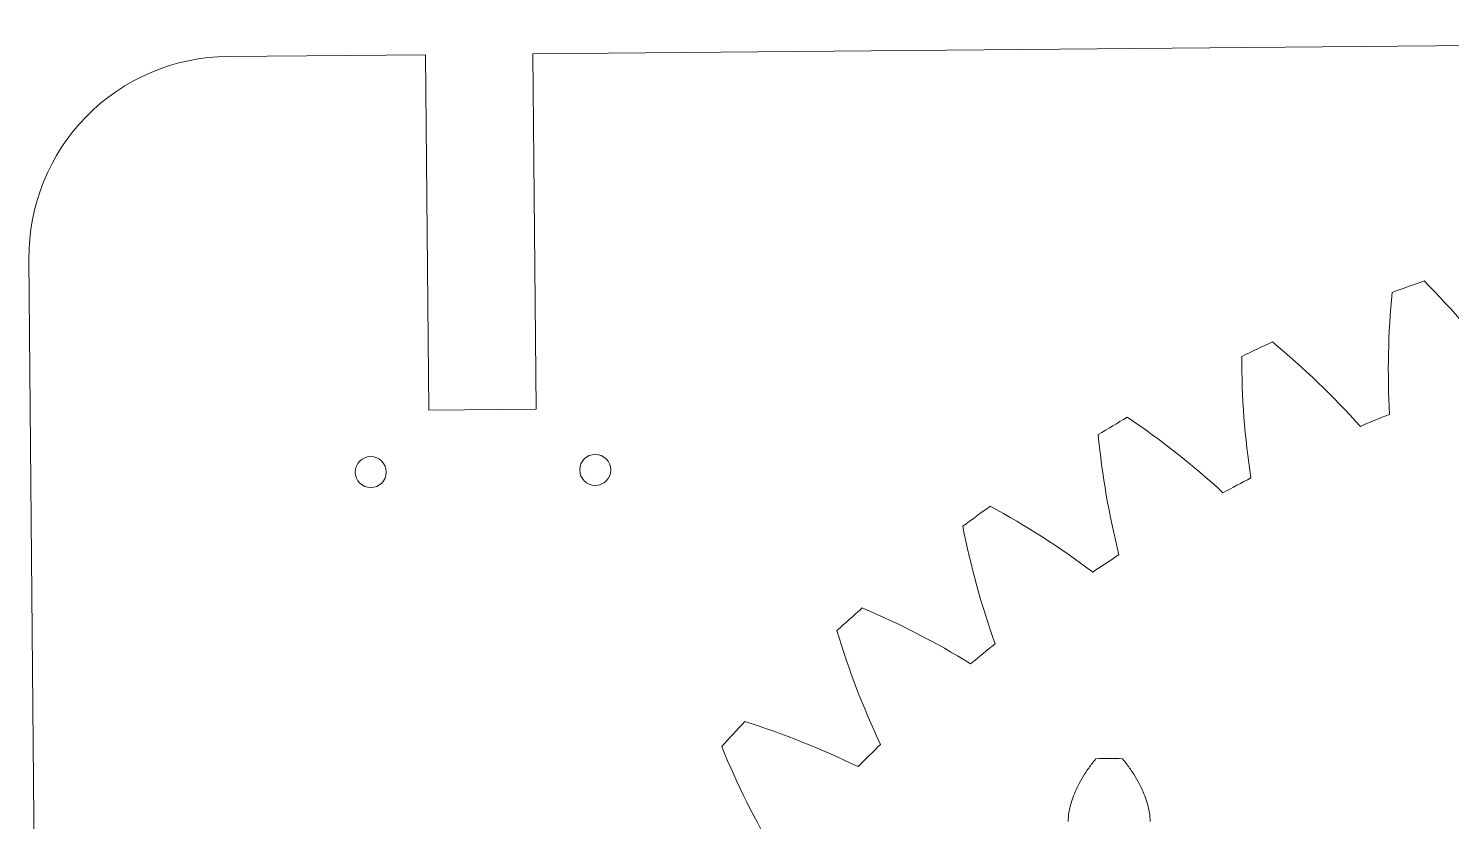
# Model space of a CAD drawing. Header units: millimetres. Extents: x -270 to 270, y -1120 to 1355.
# Drawn here: x -257.8 to -115.9, y 125.2 to 204.3 of the extents above; entities that cross this region are included whole.
import ezdxf

# ---------------------------------------------------------------- set-up
doc = ezdxf.new("R2010")
doc.units = ezdxf.units.MM
doc.header["$MEASUREMENT"] = 0
doc.layers.add('Layer 1', color=7, linetype='Continuous')

msp = doc.modelspace()

# ---------------------------------------------------------------- linework, layer by layer
at = {"layer": 'Layer 1', "lineweight": 15}
for points in [[(-207.5444, 201.8264), (-207.5444, 201.8264), (77.5744, 204.3487), (77.5744, 204.3487)], [(-237.98, 201.5571), (-237.98, 201.5571), (-218.244, 201.7317), (-218.244, 201.7317)], [(-218.244, 201.7317), (-218.244, 201.7317), (-217.9144, 166.2938), (-217.9144, 166.2938)], [(-207.2149, 166.3933), (-207.2149, 166.3933), (-207.5444, 201.8264), (-207.5444, 201.8264)], [(-257.8023, 181.381), (-257.8023, 181.381), (-256.9137, 80.9356), (-256.9137, 80.9356)], [(-118.6307, 179.1614), (-119.6977, 178.7915), (-120.761, 178.411), (-121.8204, 178.0198)], [(-110.7128, 169.9313), (-113.1178, 173.2015), (-115.7646, 176.2868), (-118.6307, 179.1614)], [(-121.8204, 178.0198), (-122.2117, 173.9794), (-122.2996, 169.9153), (-122.0835, 165.8618)], [(-133.7613, 173.0831), (-134.7877, 172.612), (-135.8092, 172.1306), (-136.8259, 171.639)], [(-124.9896, 164.6603), (-127.699, 167.6831), (-130.6311, 170.4985), (-133.7613, 173.0831)], [(-136.8259, 171.639), (-136.8254, 167.5797), (-136.5207, 163.5261), (-135.9144, 159.5123)], [(-217.9144, 166.2938), (-217.9144, 166.2938), (-207.2149, 166.3933), (-207.2149, 166.3933)], [(-148.2347, 165.5728), (-149.2107, 165.0049), (-150.1811, 164.4271), (-151.1456, 163.8397)], [(-138.6909, 158.036), (-141.6794, 160.7831), (-144.8696, 163.3025), (-148.2347, 165.5728)], [(-122.0835, 165.8618), (-123.0562, 165.471), (-124.0249, 165.0705), (-124.9896, 164.6603)], [(-151.1456, 163.8397), (-150.7533, 159.7994), (-150.0588, 155.7941), (-149.0679, 151.8576)], [(-135.9144, 159.5123), (-136.8448, 159.0295), (-137.7704, 158.5373), (-138.6909, 158.036)], [(-161.9156, 156.7008), (-162.8323, 156.0413), (-163.7424, 155.3726), (-164.6456, 154.6948)], [(-151.689, 150.1202), (-154.9287, 152.5661), (-158.3471, 154.7658), (-161.9156, 156.7008)], [(-164.6456, 154.6948), (-163.8653, 150.7112), (-162.7874, 146.7917), (-161.4212, 142.9692)], [(-149.0679, 151.8576), (-149.9474, 151.2872), (-150.8211, 150.7081), (-151.689, 150.1202)], [(-174.6764, 146.5497), (-175.5252, 145.8048), (-176.3664, 145.0514), (-177.2001, 144.2896)], [(-163.8624, 140.9869), (-167.3231, 143.1087), (-170.9378, 144.9682), (-174.6764, 146.5497)], [(-177.2001, 144.2896), (-176.0389, 140.4), (-174.5878, 136.6028), (-172.859, 132.93)], [(-161.4212, 142.9692), (-162.2415, 142.3166), (-163.0553, 141.6558), (-163.8624, 140.9869)], [(-186.3979, 135.2145), (-187.1708, 134.3911), (-187.9354, 133.5601), (-188.6917, 132.7214)], [(-175.0975, 130.7213), (-178.7468, 132.4992), (-182.5241, 134.0012), (-186.3979, 135.2145)], [(-188.6917, 132.7214), (-187.1605, 128.9619), (-185.3497, 125.3225), (-183.2745, 121.8337)], [(-172.859, 132.93), (-173.6125, 132.2012), (-174.3587, 131.465), (-175.0975, 130.7213)], [(-148.7212, 131.5088), (-149.6036, 131.5589), (-150.4881, 131.5589), (-151.3705, 131.5088)]]:
    msp.add_open_spline(points, degree=3, dxfattribs=at)
for points, knots in [([(-237.98, 201.5571), (-243.2842, 201.5102), (-248.3524, 199.3581), (-252.0698, 195.5744), (-252.0698, 195.5744), (-255.7872, 191.7906), (-257.8493, 186.6851), (-257.8023, 181.381)], [0, 0, 0, 0, 0.33333333, 0.33333333, 0.33333333, 0.33333333, 1, 1, 1, 1]), ([(-199.7581, 160.3137), (-199.7581, 161.1697), (-200.4521, 161.8637), (-201.3081, 161.8637), (-201.3081, 161.8637), (-202.1642, 161.8637), (-202.8581, 161.1697), (-202.8581, 160.3137), (-202.8581, 160.3137), (-202.8581, 159.4576), (-202.1642, 158.7637), (-201.3081, 158.7637), (-201.3081, 158.7637), (-200.4521, 158.7637), (-199.7581, 159.4576), (-199.7581, 160.3137)], [0, 0, 0, 0, 0.2, 0.2, 0.2, 0.2, 0.4, 0.4, 0.4, 0.4, 0.6, 0.6, 0.6, 0.6, 1, 1, 1, 1]), ([(-222.1572, 160.1053), (-222.1572, 160.9614), (-222.8511, 161.6553), (-223.7072, 161.6553), (-223.7072, 161.6553), (-224.5632, 161.6553), (-225.2572, 160.9614), (-225.2572, 160.1053), (-225.2572, 160.1053), (-225.2572, 159.2493), (-224.5632, 158.5553), (-223.7072, 158.5553), (-223.7072, 158.5553), (-222.8511, 158.5553), (-222.1572, 159.2493), (-222.1572, 160.1053)], [0, 0, 0, 0, 0.2, 0.2, 0.2, 0.2, 0.4, 0.4, 0.4, 0.4, 0.6, 0.6, 0.6, 0.6, 1, 1, 1, 1]), ([(-151.3705, 131.5088), (-151.5284, 131.3193), (-151.6818, 131.1261), (-151.8305, 130.9293), (-151.8305, 130.9293), (-152.0658, 130.6179), (-152.2891, 130.2973), (-152.4984, 129.9678), (-152.4984, 129.9678), (-152.6876, 129.6699), (-152.8655, 129.3647), (-153.03, 129.0525), (-153.03, 129.0525), (-153.1771, 128.7733), (-153.3136, 128.4885), (-153.4377, 128.1983), (-153.4377, 128.1983), (-153.547, 127.9425), (-153.6467, 127.6825), (-153.735, 127.4187), (-153.735, 127.4187), (-153.8115, 127.1903), (-153.8794, 126.9591), (-153.9371, 126.7253), (-153.9371, 126.7253), (-153.9858, 126.5278), (-154.0273, 126.3285), (-154.0599, 126.1277), (-154.0599, 126.1277), (-154.1072, 125.8367), (-154.1361, 125.5427), (-154.1365, 125.2478)], [0, 0, 0, 0, 0.11111111, 0.11111111, 0.11111111, 0.11111111, 0.22222222, 0.22222222, 0.22222222, 0.22222222, 0.33333333, 0.33333333, 0.33333333, 0.33333333, 0.44444444, 0.44444444, 0.44444444, 0.44444444, 0.55555556, 0.55555556, 0.55555556, 0.55555556, 0.66666667, 0.66666667, 0.66666667, 0.66666667, 0.77777778, 0.77777778, 0.77777778, 0.77777778, 1, 1, 1, 1]), ([(-145.9551, 125.2478), (-145.9556, 125.5427), (-145.9844, 125.8367), (-146.0318, 126.1277), (-146.0318, 126.1277), (-146.0644, 126.3285), (-146.1059, 126.5278), (-146.1546, 126.7253), (-146.1546, 126.7253), (-146.2123, 126.9591), (-146.2802, 127.1903), (-146.3567, 127.4187), (-146.3567, 127.4187), (-146.445, 127.6825), (-146.5447, 127.9425), (-146.654, 128.1983), (-146.654, 128.1983), (-146.7781, 128.4885), (-146.9145, 128.7733), (-147.0617, 129.0525), (-147.0617, 129.0525), (-147.2262, 129.3647), (-147.4041, 129.6699), (-147.5933, 129.9678), (-147.5933, 129.9678), (-147.8026, 130.2973), (-148.0259, 130.6179), (-148.2612, 130.9293), (-148.2612, 130.9293), (-148.4099, 131.1261), (-148.5633, 131.3193), (-148.7212, 131.5088)], [0, 0, 0, 0, 0.11111111, 0.11111111, 0.11111111, 0.11111111, 0.22222222, 0.22222222, 0.22222222, 0.22222222, 0.33333333, 0.33333333, 0.33333333, 0.33333333, 0.44444444, 0.44444444, 0.44444444, 0.44444444, 0.55555556, 0.55555556, 0.55555556, 0.55555556, 0.66666667, 0.66666667, 0.66666667, 0.66666667, 0.77777778, 0.77777778, 0.77777778, 0.77777778, 1, 1, 1, 1])]:
    msp.add_open_spline(points, degree=3, knots=knots, dxfattribs=at)

doc.saveas('drawing.dxf')
